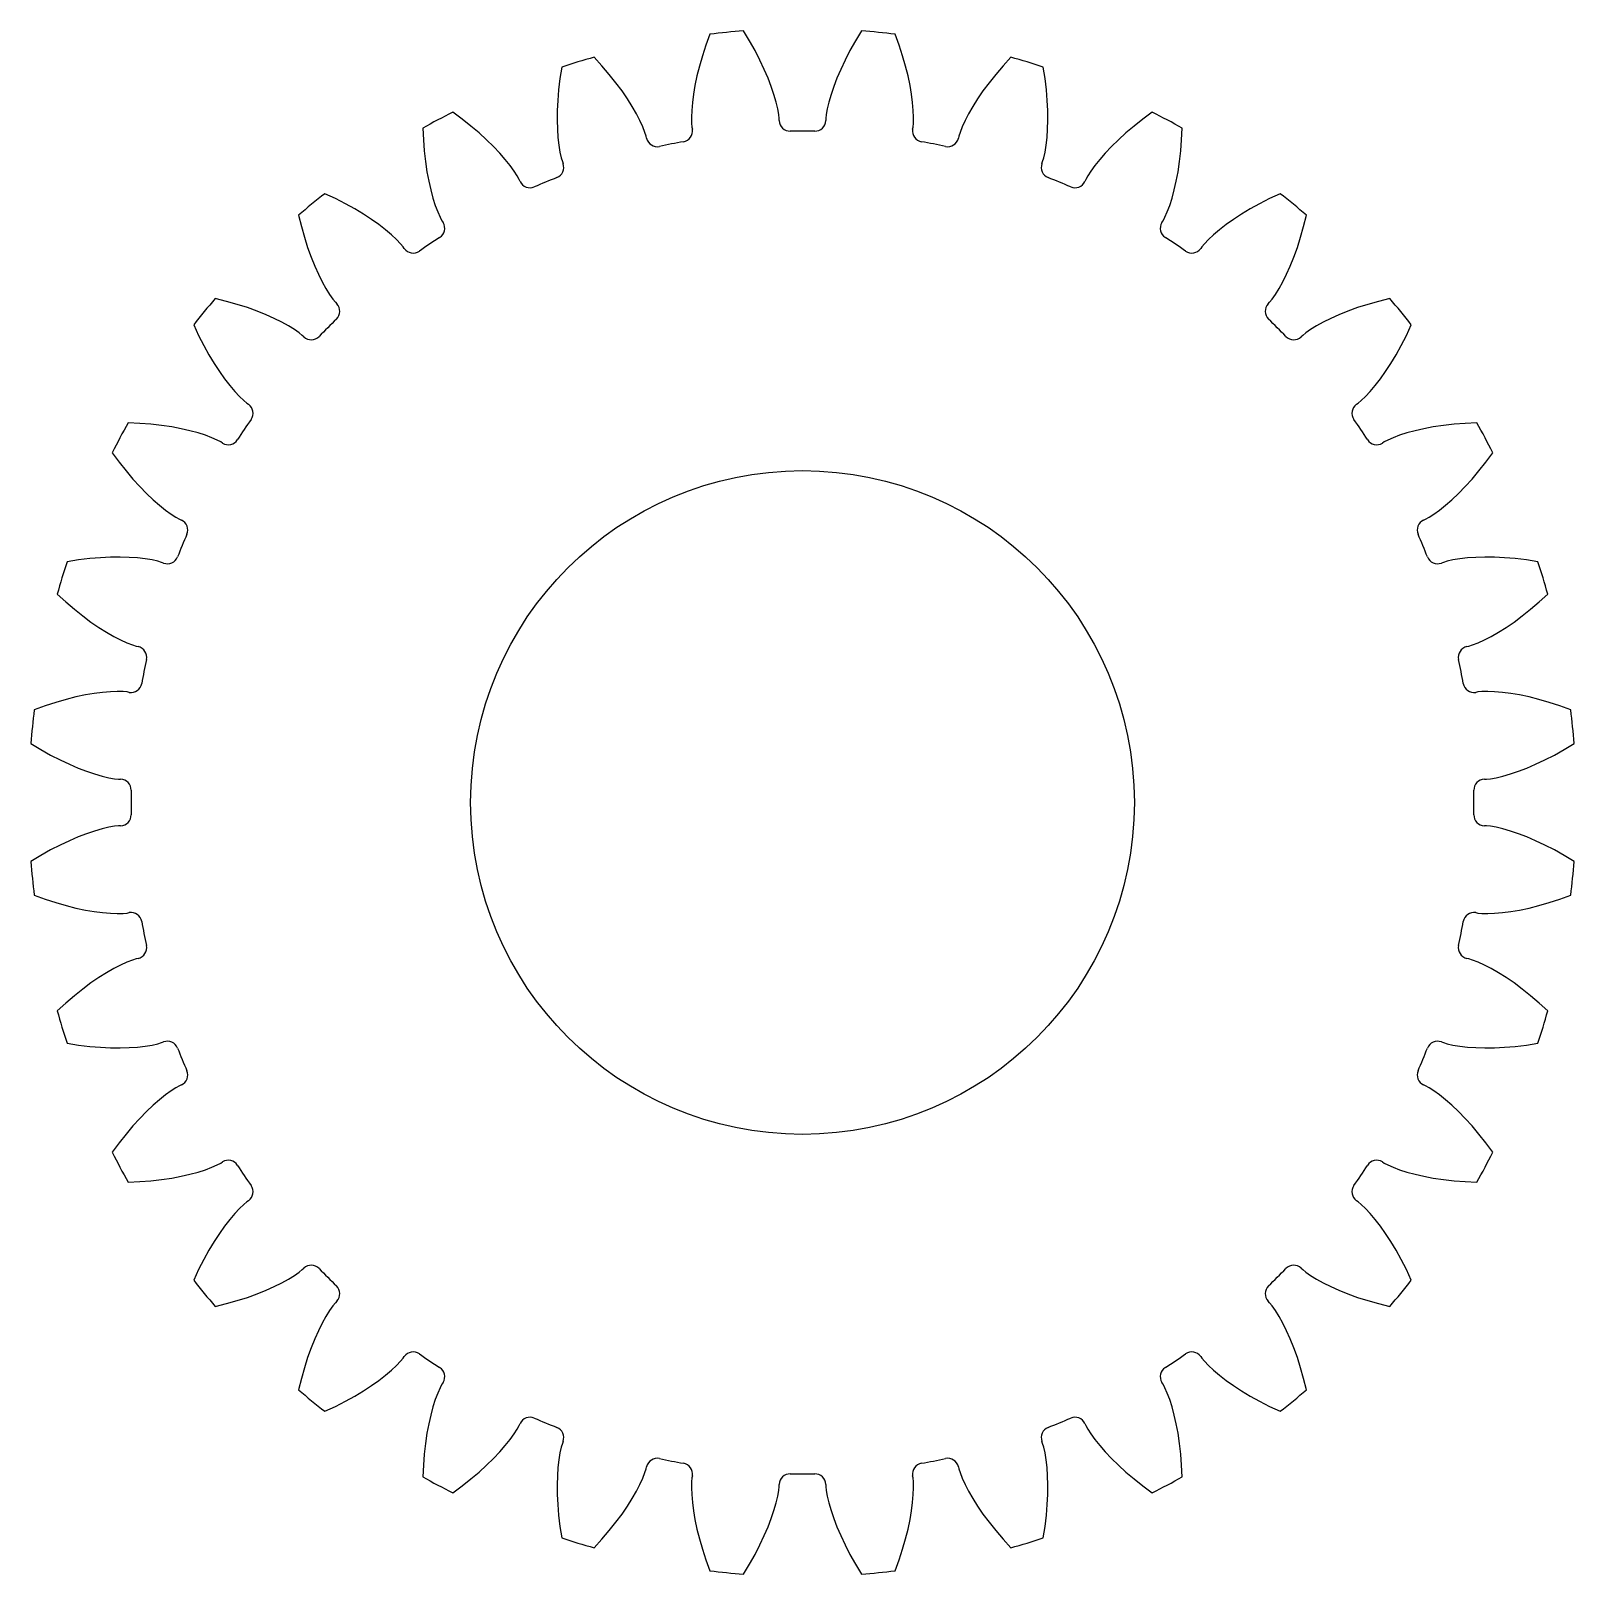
# Model space of a CAD drawing. Header units: millimetres. Extents: x -21.2 to 21.2, y -21.2 to 21.2.
import ezdxf

# ---------------------------------------------------------------- set-up
doc = ezdxf.new("R2010")
doc.units = ezdxf.units.MM

msp = doc.modelspace()

# ---------------------------------------------------------------- linework, layer by layer
at = {"layer": 'bore'}
msp.add_circle((0, 0), 9.113, dxfattribs=at)
at = {"layer": 'planet'}
for p, q in [((-1.453492, 20.913325), (-1.620219, 21.188143)), ((1.620219, 21.188143), (1.453492, 20.913325)), ((-2.654423, 20.795044), (-2.749798, 20.502438)), ((-2.544514, 21.097108), (-2.654423, 20.795044)), ((-1.302866, 20.644948), (-1.453492, 20.913325)), ((1.453492, 20.913325), (1.302866, 20.644948)), ((2.654423, 20.795044), (2.544514, 21.097108)), ((2.749798, 20.502438), (2.654423, 20.795044)), ((-5.505551, 20.227919), (-5.722689, 20.464929)), ((-2.749798, 20.502438), (-2.831056, 20.220156)), ((-1.168099, 20.383943), (-1.302866, 20.644948)), ((-1.048964, 20.13135), (-1.168099, 20.383943)), ((1.168099, 20.383943), (1.048964, 20.13135)), ((1.302866, 20.644948), (1.168099, 20.383943)), ((2.831056, 20.220156), (2.749798, 20.502438)), ((5.722689, 20.464929), (5.505551, 20.227919)), ((-6.611464, 20.195322), (-6.660331, 19.87762)), ((-5.305461, 19.994085), (-5.505551, 20.227919)), ((-5.122364, 19.764387), (-5.305461, 19.994085)), ((-2.898623, 19.949174), (-2.952938, 19.69063)), ((-2.831056, 20.220156), (-2.898623, 19.949174)), ((-0.945253, 19.88837), (-1.048964, 20.13135)), ((1.048964, 20.13135), (0.945253, 19.88837)), ((2.898623, 19.949174), (2.831056, 20.220156)), ((2.952938, 19.69063), (2.898623, 19.949174)), ((5.305461, 19.994085), (5.122364, 19.764387)), ((5.505551, 20.227919), (5.305461, 19.994085)), ((6.660331, 19.87762), (6.611464, 20.195322)), ((-6.696789, 19.57203), (-6.721415, 19.27932)), ((-6.660331, 19.87762), (-6.696789, 19.57203)), ((-4.95624, 19.539889), (-5.122364, 19.764387)), ((-4.807119, 19.321811), (-4.95624, 19.539889)), ((-2.952938, 19.69063), (-2.99446, 19.445908)), ((-0.856786, 19.65645), (-0.945253, 19.88837)), ((-0.783423, 19.43743), (-0.856786, 19.65645)), ((0.856786, 19.65645), (0.783423, 19.43743)), ((0.945253, 19.88837), (0.856786, 19.65645)), ((2.99446, 19.445908), (2.952938, 19.69063)), ((4.95624, 19.539889), (4.807119, 19.321811)), ((5.122364, 19.764387), (4.95624, 19.539889)), ((6.696789, 19.57203), (6.660331, 19.87762)), ((6.721415, 19.27932), (6.696789, 19.57203)), ((-6.721415, 19.27932), (-6.734818, 19.000363)), ((-4.675106, 19.111606), (-4.807119, 19.321811)), ((-4.560424, 18.911107), (-4.675106, 19.111606)), ((-3.023685, 19.216783), (-3.041177, 19.005705)), ((-2.99446, 19.445908), (-3.023685, 19.216783)), ((-0.725088, 19.23382), (-0.783423, 19.43743)), ((-0.68181, 19.049438), (-0.725088, 19.23382)), ((0.725088, 19.23382), (0.68181, 19.049438)), ((0.783423, 19.43743), (0.725088, 19.23382)), ((3.023685, 19.216783), (2.99446, 19.445908)), ((3.041177, 19.005705), (3.023685, 19.216783)), ((4.675106, 19.111606), (4.560424, 18.911107)), ((4.807119, 19.321811), (4.675106, 19.111606)), ((6.734818, 19.000363), (6.721415, 19.27932)), ((-9.346035, 18.765166), (-9.605239, 18.95526)), ((-9.104171, 18.57486), (-9.346035, 18.765166)), ((-6.734818, 19.000363), (-6.73765, 18.73619)), ((-6.73765, 18.73619), (-6.730631, 18.48807)), ((-4.463487, 18.72279), (-4.560424, 18.911107)), ((-4.38507, 18.550394), (-4.463487, 18.72279)), ((-3.041177, 19.005705), (-3.047652, 18.816423)), ((-3.047652, 18.816423), (-3.04423, 18.655862)), ((-3.04423, 18.655862), (-3.034393, 18.547273)), ((-0.653842, 18.891295), (-0.68181, 19.049438)), ((-0.642305, 18.782873), (-0.653842, 18.891295)), ((-0.640297, 18.724154), (-0.642305, 18.782873)), ((0.642305, 18.782873), (0.640297, 18.724154)), ((0.653842, 18.891295), (0.642305, 18.782873)), ((0.68181, 19.049438), (0.653842, 18.891295)), ((3.034393, 18.547273), (3.04423, 18.655862)), ((3.047652, 18.816423), (3.041177, 19.005705)), ((3.04423, 18.655862), (3.047652, 18.816423)), ((4.463487, 18.72279), (4.38507, 18.550394)), ((4.560424, 18.911107), (4.463487, 18.72279)), ((6.730631, 18.48807), (6.73765, 18.73619)), ((6.73765, 18.73619), (6.734818, 19.000363)), ((9.346035, 18.765166), (9.104171, 18.57486)), ((9.605239, 18.95526), (9.346035, 18.765166)), ((-10.424338, 18.517442), (-10.410286, 18.196311)), ((-8.87978, 18.385296), (-9.104171, 18.57486)), ((-8.67305, 18.197521), (-8.87978, 18.385296)), ((-6.730631, 18.48807), (-6.714594, 18.257647)), ((-6.714594, 18.257647), (-6.69057, 18.047211)), ((-4.326787, 18.400745), (-4.38507, 18.550394)), ((-4.29432, 18.296658), (-4.326787, 18.400745)), ((-4.280895, 18.239458), (-4.29432, 18.296658)), ((-3.034393, 18.547273), (-3.024907, 18.48929)), ((3.024907, 18.48929), (3.034393, 18.547273)), ((4.29432, 18.296658), (4.280895, 18.239458)), ((4.326787, 18.400745), (4.29432, 18.296658)), ((4.38507, 18.550394), (4.326787, 18.400745)), ((6.69057, 18.047211), (6.714594, 18.257647)), ((6.714594, 18.257647), (6.730631, 18.48807)), ((8.87978, 18.385296), (8.67305, 18.197521)), ((9.104171, 18.57486), (8.87978, 18.385296)), ((10.410286, 18.196311), (10.424338, 18.517442)), ((-10.410286, 18.196311), (-10.386426, 17.889481)), ((-10.386426, 17.889481), (-10.353474, 17.59759)), ((-8.48425, 18.012725), (-8.67305, 18.197521)), ((-8.313765, 17.832314), (-8.48425, 18.012725)), ((-8.162171, 17.658041), (-8.313765, 17.832314)), ((-6.69057, 18.047211), (-6.659994, 17.860303)), ((-6.659994, 17.860303), (-6.625314, 17.703495)), ((6.625314, 17.703495), (6.659994, 17.860303)), ((6.659994, 17.860303), (6.69057, 18.047211)), ((8.313765, 17.832314), (8.162171, 17.658041)), ((8.48425, 18.012725), (8.313765, 17.832314)), ((8.67305, 18.197521), (8.48425, 18.012725)), ((10.353474, 17.59759), (10.386426, 17.889481)), ((10.386426, 17.889481), (10.410286, 18.196311)), ((-10.353474, 17.59759), (-10.312197, 17.321379)), ((-8.030358, 17.492253), (-8.162171, 17.658041)), ((-7.919815, 17.338468), (-8.030358, 17.492253)), ((-6.625314, 17.703495), (-6.594482, 17.598912)), ((-6.594482, 17.598912), (-6.573866, 17.543893)), ((6.573866, 17.543893), (6.594482, 17.598912)), ((6.594482, 17.598912), (6.625314, 17.703495)), ((8.030358, 17.492253), (7.919815, 17.338468)), ((8.162171, 17.658041), (8.030358, 17.492253)), ((10.312197, 17.321379), (10.353474, 17.59759)), ((-10.312197, 17.321379), (-10.263437, 17.06173)), ((-10.263437, 17.06173), (-10.208147, 16.819746)), ((-7.833457, 17.203066), (-7.919815, 17.338468)), ((-7.781307, 17.107313), (-7.833457, 17.203066)), ((-7.756981, 17.053831), (-7.781307, 17.107313)), ((7.781307, 17.107313), (7.756981, 17.053831)), ((7.833457, 17.203066), (7.781307, 17.107313)), ((7.919815, 17.338468), (7.833457, 17.203066)), ((10.208147, 16.819746), (10.263437, 17.06173)), ((10.263437, 17.06173), (10.312197, 17.321379)), ((-12.827356, 16.581277), (-13.118665, 16.717151)), ((-12.553012, 16.441814), (-12.827356, 16.581277)), ((-10.208147, 16.819746), (-10.147465, 16.596879)), ((-10.147465, 16.596879), (-10.082849, 16.395174)), ((10.082849, 16.395174), (10.147465, 16.596879)), ((10.147465, 16.596879), (10.208147, 16.819746)), ((12.827356, 16.581277), (12.553012, 16.441814)), ((13.118665, 16.717151), (12.827356, 16.581277)), ((-13.836611, 16.127948), (-13.76018, 15.815728)), ((-12.295951, 16.299669), (-12.553012, 16.441814)), ((-12.05656, 16.155833), (-12.295951, 16.299669)), ((-11.835335, 16.011421), (-12.05656, 16.155833)), ((-10.082849, 16.395174), (-10.016396, 16.217822)), ((-10.016396, 16.217822), (-9.951791, 16.070792)), ((9.951791, 16.070792), (10.016396, 16.217822)), ((10.016396, 16.217822), (10.082849, 16.395174)), ((12.05656, 16.155833), (11.835335, 16.011421)), ((12.295951, 16.299669), (12.05656, 16.155833)), ((12.553012, 16.441814), (12.295951, 16.299669)), ((13.76018, 15.815728), (13.836611, 16.127948)), ((-13.76018, 15.815728), (-13.676918, 15.519448)), ((-11.63293, 15.867736), (-11.835335, 16.011421)), ((-11.45025, 15.726386), (-11.63293, 15.867736)), ((-11.288626, 15.589499), (-11.45025, 15.726386)), ((-9.951791, 16.070792), (-9.901148, 15.974234)), ((-9.901148, 15.974234), (-9.870195, 15.924295)), ((9.870195, 15.924295), (9.901148, 15.974234)), ((9.901148, 15.974234), (9.951791, 16.070792)), ((11.45025, 15.726386), (11.288626, 15.589499)), ((11.63293, 15.867736), (11.45025, 15.726386)), ((11.835335, 16.011421), (11.63293, 15.867736)), ((13.676918, 15.519448), (13.76018, 15.815728)), ((-13.676918, 15.519448), (-13.587654, 15.239595)), ((-11.150205, 15.460235), (-11.288626, 15.589499)), ((-11.039091, 15.344282), (-11.150205, 15.460235)), ((-10.969263, 15.260543), (-11.039091, 15.344282)), ((-10.93497, 15.212835), (-10.969263, 15.260543)), ((10.969263, 15.260543), (10.93497, 15.212835)), ((11.039091, 15.344282), (10.969263, 15.260543)), ((11.150205, 15.460235), (11.039091, 15.344282)), ((11.288626, 15.589499), (11.150205, 15.460235)), ((13.587654, 15.239595), (13.676918, 15.519448)), ((-13.587654, 15.239595), (-13.493285, 14.976743)), ((-13.493285, 14.976743), (-13.394806, 14.731596)), ((13.394806, 14.731596), (13.493285, 14.976743)), ((13.493285, 14.976743), (13.587654, 15.239595)), ((-13.394806, 14.731596), (-13.29337, 14.505049)), ((-13.29337, 14.505049), (-13.190375, 14.298302)), ((13.190375, 14.298302), (13.29337, 14.505049)), ((13.29337, 14.505049), (13.394806, 14.731596)), ((-13.190375, 14.298302), (-13.08765, 14.113079)), ((-13.08765, 14.113079), (-12.987874, 13.952099)), ((12.987874, 13.952099), (13.08765, 14.113079)), ((13.08765, 14.113079), (13.190375, 14.298302)), ((-15.815728, 13.76018), (-16.127948, 13.836611)), ((-15.519448, 13.676918), (-15.815728, 13.76018)), ((-15.239595, 13.587654), (-15.519448, 13.676918)), ((-14.976743, 13.493285), (-15.239595, 13.587654)), ((-12.987874, 13.952099), (-12.895826, 13.820498)), ((-12.895826, 13.820498), (-12.827319, 13.735675)), ((-12.827319, 13.735675), (-12.787217, 13.692734)), ((12.787217, 13.692734), (12.827319, 13.735675)), ((12.827319, 13.735675), (12.895826, 13.820498)), ((12.895826, 13.820498), (12.987874, 13.952099)), ((15.239595, 13.587654), (14.976743, 13.493285)), ((15.519448, 13.676918), (15.239595, 13.587654)), ((15.815728, 13.76018), (15.519448, 13.676918)), ((16.127948, 13.836611), (15.815728, 13.76018)), ((-14.731596, 13.394806), (-14.976743, 13.493285)), ((-14.505049, 13.29337), (-14.731596, 13.394806)), ((-14.298302, 13.190375), (-14.505049, 13.29337)), ((-14.113079, 13.08765), (-14.298302, 13.190375)), ((14.298302, 13.190375), (14.113079, 13.08765)), ((14.505049, 13.29337), (14.298302, 13.190375)), ((14.731596, 13.394806), (14.505049, 13.29337)), ((14.976743, 13.493285), (14.731596, 13.394806)), ((-16.717151, 13.118665), (-16.581277, 12.827356)), ((-16.581277, 12.827356), (-16.441814, 12.553012)), ((-13.952099, 12.987874), (-14.113079, 13.08765)), ((-13.820498, 12.895826), (-13.952099, 12.987874)), ((-13.735675, 12.827319), (-13.820498, 12.895826)), ((-13.692734, 12.787217), (-13.735675, 12.827319)), ((13.735675, 12.827319), (13.692734, 12.787217)), ((13.820498, 12.895826), (13.735675, 12.827319)), ((13.952099, 12.987874), (13.820498, 12.895826)), ((14.113079, 13.08765), (13.952099, 12.987874)), ((16.441814, 12.553012), (16.581277, 12.827356)), ((16.581277, 12.827356), (16.717151, 13.118665)), ((-16.441814, 12.553012), (-16.299669, 12.295951)), ((-16.299669, 12.295951), (-16.155833, 12.05656)), ((16.155833, 12.05656), (16.299669, 12.295951)), ((16.299669, 12.295951), (16.441814, 12.553012)), ((-16.155833, 12.05656), (-16.011421, 11.835335)), ((16.011421, 11.835335), (16.155833, 12.05656)), ((-16.011421, 11.835335), (-15.867736, 11.63293)), ((-15.867736, 11.63293), (-15.726386, 11.45025)), ((-15.726386, 11.45025), (-15.589499, 11.288626)), ((15.589499, 11.288626), (15.726386, 11.45025)), ((15.726386, 11.45025), (15.867736, 11.63293)), ((15.867736, 11.63293), (16.011421, 11.835335)), ((-15.589499, 11.288626), (-15.460235, 11.150205)), ((-15.460235, 11.150205), (-15.344282, 11.039091)), ((-15.344282, 11.039091), (-15.260543, 10.969263)), ((15.260543, 10.969263), (15.344282, 11.039091)), ((15.344282, 11.039091), (15.460235, 11.150205)), ((15.460235, 11.150205), (15.589499, 11.288626)), ((-15.260543, 10.969263), (-15.212835, 10.93497)), ((15.212835, 10.93497), (15.260543, 10.969263)), ((-18.196311, 10.410286), (-18.517442, 10.424338)), ((-17.889481, 10.386426), (-18.196311, 10.410286)), ((-17.59759, 10.353474), (-17.889481, 10.386426)), ((-17.321379, 10.312197), (-17.59759, 10.353474)), ((-17.06173, 10.263437), (-17.321379, 10.312197)), ((-16.819746, 10.208147), (-17.06173, 10.263437)), ((-16.596879, 10.147465), (-16.819746, 10.208147)), ((16.819746, 10.208147), (16.596879, 10.147465)), ((17.06173, 10.263437), (16.819746, 10.208147)), ((17.321379, 10.312197), (17.06173, 10.263437)), ((17.59759, 10.353474), (17.321379, 10.312197)), ((17.889481, 10.386426), (17.59759, 10.353474)), ((18.196311, 10.410286), (17.889481, 10.386426)), ((18.517442, 10.424338), (18.196311, 10.410286)), ((-16.395174, 10.082849), (-16.596879, 10.147465)), ((-16.217822, 10.016396), (-16.395174, 10.082849)), ((-16.070792, 9.951791), (-16.217822, 10.016396)), ((-15.974234, 9.901148), (-16.070792, 9.951791)), ((-15.924295, 9.870195), (-15.974234, 9.901148)), ((15.974234, 9.901148), (15.924295, 9.870195)), ((16.070792, 9.951791), (15.974234, 9.901148)), ((16.217822, 10.016396), (16.070792, 9.951791)), ((16.395174, 10.082849), (16.217822, 10.016396)), ((16.596879, 10.147465), (16.395174, 10.082849)), ((-18.95526, 9.605239), (-18.765166, 9.346035)), ((-18.765166, 9.346035), (-18.57486, 9.104171)), ((18.57486, 9.104171), (18.765166, 9.346035)), ((18.765166, 9.346035), (18.95526, 9.605239)), ((-18.57486, 9.104171), (-18.385296, 8.87978)), ((18.385296, 8.87978), (18.57486, 9.104171)), ((-18.385296, 8.87978), (-18.197521, 8.67305)), ((-18.197521, 8.67305), (-18.012725, 8.48425)), ((-18.012725, 8.48425), (-17.832314, 8.313765)), ((17.832314, 8.313765), (18.012725, 8.48425)), ((18.012725, 8.48425), (18.197521, 8.67305)), ((18.197521, 8.67305), (18.385296, 8.87978)), ((-17.832314, 8.313765), (-17.658041, 8.162171)), ((-17.658041, 8.162171), (-17.492253, 8.030358)), ((17.492253, 8.030358), (17.658041, 8.162171)), ((17.658041, 8.162171), (17.832314, 8.313765)), ((-17.492253, 8.030358), (-17.338468, 7.919815)), ((-17.338468, 7.919815), (-17.203066, 7.833457)), ((-17.203066, 7.833457), (-17.107313, 7.781307)), ((-17.107313, 7.781307), (-17.053831, 7.756981)), ((17.053831, 7.756981), (17.107313, 7.781307)), ((17.107313, 7.781307), (17.203066, 7.833457)), ((17.203066, 7.833457), (17.338468, 7.919815)), ((17.338468, 7.919815), (17.492253, 8.030358)), ((-19.87762, 6.660331), (-20.195322, 6.611464)), ((-19.57203, 6.696789), (-19.87762, 6.660331)), ((-19.27932, 6.721415), (-19.57203, 6.696789)), ((-19.000363, 6.734818), (-19.27932, 6.721415)), ((-18.73619, 6.73765), (-19.000363, 6.734818)), ((-18.48807, 6.730631), (-18.73619, 6.73765)), ((-18.257647, 6.714594), (-18.48807, 6.730631)), ((-18.047211, 6.69057), (-18.257647, 6.714594)), ((-17.860303, 6.659994), (-18.047211, 6.69057)), ((-17.703495, 6.625314), (-17.860303, 6.659994)), ((-17.598912, 6.594482), (-17.703495, 6.625314)), ((-17.543893, 6.573866), (-17.598912, 6.594482)), ((17.598912, 6.594482), (17.543893, 6.573866)), ((17.703495, 6.625314), (17.598912, 6.594482)), ((17.860303, 6.659994), (17.703495, 6.625314)), ((18.047211, 6.69057), (17.860303, 6.659994)), ((18.257647, 6.714594), (18.047211, 6.69057)), ((18.48807, 6.730631), (18.257647, 6.714594)), ((18.73619, 6.73765), (18.48807, 6.730631)), ((19.000363, 6.734818), (18.73619, 6.73765)), ((19.27932, 6.721415), (19.000363, 6.734818)), ((19.57203, 6.696789), (19.27932, 6.721415)), ((19.87762, 6.660331), (19.57203, 6.696789)), ((20.195322, 6.611464), (19.87762, 6.660331)), ((-20.464929, 5.722689), (-20.227919, 5.505551)), ((20.227919, 5.505551), (20.464929, 5.722689)), ((-20.227919, 5.505551), (-19.994085, 5.305461)), ((-19.994085, 5.305461), (-19.764387, 5.122364)), ((-19.764387, 5.122364), (-19.539889, 4.95624)), ((19.539889, 4.95624), (19.764387, 5.122364)), ((19.764387, 5.122364), (19.994085, 5.305461)), ((19.994085, 5.305461), (20.227919, 5.505551)), ((-19.539889, 4.95624), (-19.321811, 4.807119)), ((-19.321811, 4.807119), (-19.111606, 4.675106)), ((-19.111606, 4.675106), (-18.911107, 4.560424)), ((18.911107, 4.560424), (19.111606, 4.675106)), ((19.111606, 4.675106), (19.321811, 4.807119)), ((19.321811, 4.807119), (19.539889, 4.95624)), ((-18.911107, 4.560424), (-18.72279, 4.463487)), ((-18.72279, 4.463487), (-18.550394, 4.38507)), ((-18.550394, 4.38507), (-18.400745, 4.326787)), ((-18.400745, 4.326787), (-18.296658, 4.29432)), ((-18.296658, 4.29432), (-18.239458, 4.280895)), ((18.239458, 4.280895), (18.296658, 4.29432)), ((18.296658, 4.29432), (18.400745, 4.326787)), ((18.400745, 4.326787), (18.550394, 4.38507)), ((18.550394, 4.38507), (18.72279, 4.463487)), ((18.72279, 4.463487), (18.911107, 4.560424)), ((-19.445908, 2.99446), (-19.69063, 2.952938)), ((-19.216783, 3.023685), (-19.445908, 2.99446)), ((-19.005705, 3.041177), (-19.216783, 3.023685)), ((-18.816423, 3.047652), (-19.005705, 3.041177)), ((-18.655862, 3.04423), (-18.816423, 3.047652)), ((-18.547273, 3.034393), (-18.655862, 3.04423)), ((-18.48929, 3.024907), (-18.547273, 3.034393)), ((18.547273, 3.034393), (18.48929, 3.024907)), ((18.655862, 3.04423), (18.547273, 3.034393)), ((18.816423, 3.047652), (18.655862, 3.04423)), ((19.005705, 3.041177), (18.816423, 3.047652)), ((19.216783, 3.023685), (19.005705, 3.041177)), ((19.445908, 2.99446), (19.216783, 3.023685)), ((19.69063, 2.952938), (19.445908, 2.99446)), ((-20.795044, 2.654423), (-21.097108, 2.544514)), ((-20.502438, 2.749798), (-20.795044, 2.654423)), ((-20.220156, 2.831056), (-20.502438, 2.749798)), ((-19.949174, 2.898623), (-20.220156, 2.831056)), ((-19.69063, 2.952938), (-19.949174, 2.898623)), ((19.949174, 2.898623), (19.69063, 2.952938)), ((20.220156, 2.831056), (19.949174, 2.898623)), ((20.502438, 2.749798), (20.220156, 2.831056)), ((20.795044, 2.654423), (20.502438, 2.749798)), ((21.097108, 2.544514), (20.795044, 2.654423)), ((-21.188143, 1.620219), (-20.913325, 1.453492)), ((-20.913325, 1.453492), (-20.644948, 1.302866)), ((-20.644948, 1.302866), (-20.383943, 1.168099)), ((20.383943, 1.168099), (20.644948, 1.302866)), ((20.644948, 1.302866), (20.913325, 1.453492)), ((20.913325, 1.453492), (21.188143, 1.620219)), ((-20.383943, 1.168099), (-20.13135, 1.048964)), ((-20.13135, 1.048964), (-19.88837, 0.945253)), ((-19.88837, 0.945253), (-19.65645, 0.856786)), ((-19.65645, 0.856786), (-19.43743, 0.783423)), ((19.43743, 0.783423), (19.65645, 0.856786)), ((19.65645, 0.856786), (19.88837, 0.945253)), ((19.88837, 0.945253), (20.13135, 1.048964)), ((20.13135, 1.048964), (20.383943, 1.168099)), ((-19.43743, 0.783423), (-19.23382, 0.725088)), ((-19.23382, 0.725088), (-19.049438, 0.68181)), ((-19.049438, 0.68181), (-18.891295, 0.653842)), ((-18.891295, 0.653842), (-18.782873, 0.642305)), ((-18.782873, 0.642305), (-18.724154, 0.640297)), ((18.724154, 0.640297), (18.782873, 0.642305)), ((18.782873, 0.642305), (18.891295, 0.653842)), ((18.891295, 0.653842), (19.049438, 0.68181)), ((19.049438, 0.68181), (19.23382, 0.725088)), ((19.23382, 0.725088), (19.43743, 0.783423)), ((-19.43743, -0.783423), (-19.65645, -0.856786)), ((-19.23382, -0.725088), (-19.43743, -0.783423)), ((-19.049438, -0.68181), (-19.23382, -0.725088)), ((-18.891295, -0.653842), (-19.049438, -0.68181)), ((-18.782873, -0.642305), (-18.891295, -0.653842)), ((-18.724154, -0.640297), (-18.782873, -0.642305)), ((18.782873, -0.642305), (18.724154, -0.640297)), ((18.891295, -0.653842), (18.782873, -0.642305)), ((19.049438, -0.68181), (18.891295, -0.653842)), ((19.23382, -0.725088), (19.049438, -0.68181)), ((19.43743, -0.783423), (19.23382, -0.725088)), ((19.65645, -0.856786), (19.43743, -0.783423)), ((-20.383943, -1.168099), (-20.644948, -1.302866)), ((-20.13135, -1.048964), (-20.383943, -1.168099)), ((-19.88837, -0.945253), (-20.13135, -1.048964)), ((-19.65645, -0.856786), (-19.88837, -0.945253)), ((19.88837, -0.945253), (19.65645, -0.856786)), ((20.13135, -1.048964), (19.88837, -0.945253)), ((20.383943, -1.168099), (20.13135, -1.048964)), ((20.644948, -1.302866), (20.383943, -1.168099)), ((-20.913325, -1.453492), (-21.188143, -1.620219)), ((-20.644948, -1.302866), (-20.913325, -1.453492)), ((20.913325, -1.453492), (20.644948, -1.302866)), ((21.188143, -1.620219), (20.913325, -1.453492)), ((-21.097108, -2.544514), (-20.795044, -2.654423)), ((-20.795044, -2.654423), (-20.502438, -2.749798)), ((-20.502438, -2.749798), (-20.220156, -2.831056)), ((-20.220156, -2.831056), (-19.949174, -2.898623)), ((-19.949174, -2.898623), (-19.69063, -2.952938)), ((-19.69063, -2.952938), (-19.445908, -2.99446)), ((19.445908, -2.99446), (19.69063, -2.952938)), ((19.69063, -2.952938), (19.949174, -2.898623)), ((19.949174, -2.898623), (20.220156, -2.831056)), ((20.220156, -2.831056), (20.502438, -2.749798)), ((20.502438, -2.749798), (20.795044, -2.654423)), ((20.795044, -2.654423), (21.097108, -2.544514)), ((-19.445908, -2.99446), (-19.216783, -3.023685)), ((-19.216783, -3.023685), (-19.005705, -3.041177)), ((-19.005705, -3.041177), (-18.816423, -3.047652)), ((-18.816423, -3.047652), (-18.655862, -3.04423)), ((-18.655862, -3.04423), (-18.547273, -3.034393)), ((-18.547273, -3.034393), (-18.48929, -3.024907)), ((18.48929, -3.024907), (18.547273, -3.034393)), ((18.547273, -3.034393), (18.655862, -3.04423)), ((18.655862, -3.04423), (18.816423, -3.047652)), ((18.816423, -3.047652), (19.005705, -3.041177)), ((19.005705, -3.041177), (19.216783, -3.023685)), ((19.216783, -3.023685), (19.445908, -2.99446)), ((-18.911107, -4.560424), (-19.111606, -4.675106)), ((-18.72279, -4.463487), (-18.911107, -4.560424)), ((-18.550394, -4.38507), (-18.72279, -4.463487)), ((-18.400745, -4.326787), (-18.550394, -4.38507)), ((-18.296658, -4.29432), (-18.400745, -4.326787)), ((-18.239458, -4.280895), (-18.296658, -4.29432)), ((18.296658, -4.29432), (18.239458, -4.280895)), ((18.400745, -4.326787), (18.296658, -4.29432)), ((18.550394, -4.38507), (18.400745, -4.326787)), ((18.72279, -4.463487), (18.550394, -4.38507)), ((18.911107, -4.560424), (18.72279, -4.463487)), ((19.111606, -4.675106), (18.911107, -4.560424)), ((-19.539889, -4.95624), (-19.764387, -5.122364)), ((-19.321811, -4.807119), (-19.539889, -4.95624)), ((-19.111606, -4.675106), (-19.321811, -4.807119)), ((19.321811, -4.807119), (19.111606, -4.675106)), ((19.539889, -4.95624), (19.321811, -4.807119)), ((19.764387, -5.122364), (19.539889, -4.95624)), ((-20.227919, -5.505551), (-20.464929, -5.722689)), ((-19.994085, -5.305461), (-20.227919, -5.505551)), ((-19.764387, -5.122364), (-19.994085, -5.305461)), ((19.994085, -5.305461), (19.764387, -5.122364)), ((20.227919, -5.505551), (19.994085, -5.305461)), ((20.464929, -5.722689), (20.227919, -5.505551)), ((-20.195322, -6.611464), (-19.87762, -6.660331)), ((-19.87762, -6.660331), (-19.57203, -6.696789)), ((-19.57203, -6.696789), (-19.27932, -6.721415)), ((-19.27932, -6.721415), (-19.000363, -6.734818)), ((-19.000363, -6.734818), (-18.73619, -6.73765)), ((-18.73619, -6.73765), (-18.48807, -6.730631)), ((-18.48807, -6.730631), (-18.257647, -6.714594)), ((-18.257647, -6.714594), (-18.047211, -6.69057)), ((-18.047211, -6.69057), (-17.860303, -6.659994)), ((-17.860303, -6.659994), (-17.703495, -6.625314)), ((-17.703495, -6.625314), (-17.598912, -6.594482)), ((-17.598912, -6.594482), (-17.543893, -6.573866)), ((17.543893, -6.573866), (17.598912, -6.594482)), ((17.598912, -6.594482), (17.703495, -6.625314)), ((17.703495, -6.625314), (17.860303, -6.659994)), ((17.860303, -6.659994), (18.047211, -6.69057)), ((18.047211, -6.69057), (18.257647, -6.714594)), ((18.257647, -6.714594), (18.48807, -6.730631)), ((18.48807, -6.730631), (18.73619, -6.73765)), ((18.73619, -6.73765), (19.000363, -6.734818)), ((19.000363, -6.734818), (19.27932, -6.721415)), ((19.27932, -6.721415), (19.57203, -6.696789)), ((19.57203, -6.696789), (19.87762, -6.660331)), ((19.87762, -6.660331), (20.195322, -6.611464)), ((-17.492253, -8.030358), (-17.658041, -8.162171)), ((-17.338468, -7.919815), (-17.492253, -8.030358)), ((-17.203066, -7.833457), (-17.338468, -7.919815)), ((-17.107313, -7.781307), (-17.203066, -7.833457)), ((-17.053831, -7.756981), (-17.107313, -7.781307)), ((17.107313, -7.781307), (17.053831, -7.756981)), ((17.203066, -7.833457), (17.107313, -7.781307)), ((17.338468, -7.919815), (17.203066, -7.833457)), ((17.492253, -8.030358), (17.338468, -7.919815)), ((17.658041, -8.162171), (17.492253, -8.030358)), ((-17.832314, -8.313765), (-18.012725, -8.48425)), ((-17.658041, -8.162171), (-17.832314, -8.313765)), ((17.832314, -8.313765), (17.658041, -8.162171)), ((18.012725, -8.48425), (17.832314, -8.313765)), ((-18.385296, -8.87978), (-18.57486, -9.104171)), ((-18.197521, -8.67305), (-18.385296, -8.87978)), ((-18.012725, -8.48425), (-18.197521, -8.67305)), ((18.197521, -8.67305), (18.012725, -8.48425)), ((18.385296, -8.87978), (18.197521, -8.67305)), ((18.57486, -9.104171), (18.385296, -8.87978)), ((-18.57486, -9.104171), (-18.765166, -9.346035)), ((18.765166, -9.346035), (18.57486, -9.104171)), ((-18.765166, -9.346035), (-18.95526, -9.605239)), ((18.95526, -9.605239), (18.765166, -9.346035)), ((-16.819746, -10.208147), (-16.596879, -10.147465)), ((-16.596879, -10.147465), (-16.395174, -10.082849)), ((-16.395174, -10.082849), (-16.217822, -10.016396)), ((-16.217822, -10.016396), (-16.070792, -9.951791)), ((-16.070792, -9.951791), (-15.974234, -9.901148)), ((-15.974234, -9.901148), (-15.924295, -9.870195)), ((15.924295, -9.870195), (15.974234, -9.901148)), ((15.974234, -9.901148), (16.070792, -9.951791)), ((16.070792, -9.951791), (16.217822, -10.016396)), ((16.217822, -10.016396), (16.395174, -10.082849)), ((16.395174, -10.082849), (16.596879, -10.147465)), ((16.596879, -10.147465), (16.819746, -10.208147)), ((-18.517442, -10.424338), (-18.196311, -10.410286)), ((-18.196311, -10.410286), (-17.889481, -10.386426)), ((-17.889481, -10.386426), (-17.59759, -10.353474)), ((-17.59759, -10.353474), (-17.321379, -10.312197)), ((-17.321379, -10.312197), (-17.06173, -10.263437)), ((-17.06173, -10.263437), (-16.819746, -10.208147)), ((16.819746, -10.208147), (17.06173, -10.263437)), ((17.06173, -10.263437), (17.321379, -10.312197)), ((17.321379, -10.312197), (17.59759, -10.353474)), ((17.59759, -10.353474), (17.889481, -10.386426)), ((17.889481, -10.386426), (18.196311, -10.410286)), ((18.196311, -10.410286), (18.517442, -10.424338)), ((-15.260543, -10.969263), (-15.344282, -11.039091)), ((-15.212835, -10.93497), (-15.260543, -10.969263)), ((15.260543, -10.969263), (15.212835, -10.93497)), ((15.344282, -11.039091), (15.260543, -10.969263)), ((-15.589499, -11.288626), (-15.726386, -11.45025)), ((-15.460235, -11.150205), (-15.589499, -11.288626)), ((-15.344282, -11.039091), (-15.460235, -11.150205)), ((15.460235, -11.150205), (15.344282, -11.039091)), ((15.589499, -11.288626), (15.460235, -11.150205)), ((15.726386, -11.45025), (15.589499, -11.288626)), ((-16.011421, -11.835335), (-16.155833, -12.05656)), ((-15.867736, -11.63293), (-16.011421, -11.835335)), ((-15.726386, -11.45025), (-15.867736, -11.63293)), ((15.867736, -11.63293), (15.726386, -11.45025)), ((16.011421, -11.835335), (15.867736, -11.63293)), ((16.155833, -12.05656), (16.011421, -11.835335)), ((-16.155833, -12.05656), (-16.299669, -12.295951)), ((16.299669, -12.295951), (16.155833, -12.05656)), ((-16.441814, -12.553012), (-16.581277, -12.827356)), ((-16.299669, -12.295951), (-16.441814, -12.553012)), ((16.441814, -12.553012), (16.299669, -12.295951)), ((16.581277, -12.827356), (16.441814, -12.553012)), ((-16.581277, -12.827356), (-16.717151, -13.118665)), ((-14.298302, -13.190375), (-14.113079, -13.08765)), ((-14.113079, -13.08765), (-13.952099, -12.987874)), ((-13.952099, -12.987874), (-13.820498, -12.895826)), ((-13.820498, -12.895826), (-13.735675, -12.827319)), ((-13.735675, -12.827319), (-13.692734, -12.787217)), ((13.692734, -12.787217), (13.735675, -12.827319)), ((13.735675, -12.827319), (13.820498, -12.895826)), ((13.820498, -12.895826), (13.952099, -12.987874)), ((13.952099, -12.987874), (14.113079, -13.08765)), ((14.113079, -13.08765), (14.298302, -13.190375)), ((16.717151, -13.118665), (16.581277, -12.827356)), ((-15.239595, -13.587654), (-14.976743, -13.493285)), ((-14.976743, -13.493285), (-14.731596, -13.394806)), ((-14.731596, -13.394806), (-14.505049, -13.29337)), ((-14.505049, -13.29337), (-14.298302, -13.190375)), ((14.298302, -13.190375), (14.505049, -13.29337)), ((14.505049, -13.29337), (14.731596, -13.394806)), ((14.731596, -13.394806), (14.976743, -13.493285)), ((14.976743, -13.493285), (15.239595, -13.587654)), ((-16.127948, -13.836611), (-15.815728, -13.76018)), ((-15.815728, -13.76018), (-15.519448, -13.676918)), ((-15.519448, -13.676918), (-15.239595, -13.587654)), ((-12.987874, -13.952099), (-13.08765, -14.113079)), ((-12.895826, -13.820498), (-12.987874, -13.952099)), ((-12.827319, -13.735675), (-12.895826, -13.820498)), ((-12.787217, -13.692734), (-12.827319, -13.735675)), ((12.827319, -13.735675), (12.787217, -13.692734)), ((12.895826, -13.820498), (12.827319, -13.735675)), ((12.987874, -13.952099), (12.895826, -13.820498)), ((13.08765, -14.113079), (12.987874, -13.952099)), ((15.239595, -13.587654), (15.519448, -13.676918)), ((15.519448, -13.676918), (15.815728, -13.76018)), ((15.815728, -13.76018), (16.127948, -13.836611)), ((-13.190375, -14.298302), (-13.29337, -14.505049)), ((-13.08765, -14.113079), (-13.190375, -14.298302)), ((13.190375, -14.298302), (13.08765, -14.113079)), ((13.29337, -14.505049), (13.190375, -14.298302)), ((-13.394806, -14.731596), (-13.493285, -14.976743)), ((-13.29337, -14.505049), (-13.394806, -14.731596)), ((13.394806, -14.731596), (13.29337, -14.505049)), ((13.493285, -14.976743), (13.394806, -14.731596)), ((-13.587654, -15.239595), (-13.676918, -15.519448)), ((-13.493285, -14.976743), (-13.587654, -15.239595)), ((-10.969263, -15.260543), (-10.93497, -15.212835)), ((10.93497, -15.212835), (10.969263, -15.260543)), ((13.587654, -15.239595), (13.493285, -14.976743)), ((13.676918, -15.519448), (13.587654, -15.239595)), ((-13.676918, -15.519448), (-13.76018, -15.815728)), ((-11.45025, -15.726386), (-11.288626, -15.589499)), ((-11.288626, -15.589499), (-11.150205, -15.460235)), ((-11.150205, -15.460235), (-11.039091, -15.344282)), ((-11.039091, -15.344282), (-10.969263, -15.260543)), ((10.969263, -15.260543), (11.039091, -15.344282)), ((11.039091, -15.344282), (11.150205, -15.460235)), ((11.150205, -15.460235), (11.288626, -15.589499)), ((11.288626, -15.589499), (11.45025, -15.726386)), ((13.76018, -15.815728), (13.676918, -15.519448)), ((-13.76018, -15.815728), (-13.836611, -16.127948)), ((-12.05656, -16.155833), (-11.835335, -16.011421)), ((-11.835335, -16.011421), (-11.63293, -15.867736)), ((-11.63293, -15.867736), (-11.45025, -15.726386)), ((-9.951791, -16.070792), (-10.016396, -16.217822)), ((-9.901148, -15.974234), (-9.951791, -16.070792)), ((-9.870195, -15.924295), (-9.901148, -15.974234)), ((9.901148, -15.974234), (9.870195, -15.924295)), ((9.951791, -16.070792), (9.901148, -15.974234)), ((10.016396, -16.217822), (9.951791, -16.070792)), ((11.45025, -15.726386), (11.63293, -15.867736)), ((11.63293, -15.867736), (11.835335, -16.011421)), ((11.835335, -16.011421), (12.05656, -16.155833)), ((13.836611, -16.127948), (13.76018, -15.815728)), ((-12.827356, -16.581277), (-12.553012, -16.441814)), ((-12.553012, -16.441814), (-12.295951, -16.299669)), ((-12.295951, -16.299669), (-12.05656, -16.155833)), ((-10.082849, -16.395174), (-10.147465, -16.596879)), ((-10.016396, -16.217822), (-10.082849, -16.395174)), ((10.082849, -16.395174), (10.016396, -16.217822)), ((10.147465, -16.596879), (10.082849, -16.395174)), ((12.05656, -16.155833), (12.295951, -16.299669)), ((12.295951, -16.299669), (12.553012, -16.441814)), ((12.553012, -16.441814), (12.827356, -16.581277)), ((-13.118665, -16.717151), (-12.827356, -16.581277)), ((-10.208147, -16.819746), (-10.263437, -17.06173)), ((-10.147465, -16.596879), (-10.208147, -16.819746)), ((10.208147, -16.819746), (10.147465, -16.596879)), ((10.263437, -17.06173), (10.208147, -16.819746)), ((12.827356, -16.581277), (13.118665, -16.717151)), ((-10.312197, -17.321379), (-10.353474, -17.59759)), ((-10.263437, -17.06173), (-10.312197, -17.321379)), ((-8.030358, -17.492253), (-7.919815, -17.338468)), ((-7.919815, -17.338468), (-7.833457, -17.203066)), ((-7.833457, -17.203066), (-7.781307, -17.107313)), ((-7.781307, -17.107313), (-7.756981, -17.053831)), ((7.756981, -17.053831), (7.781307, -17.107313)), ((7.781307, -17.107313), (7.833457, -17.203066)), ((7.833457, -17.203066), (7.919815, -17.338468)), ((7.919815, -17.338468), (8.030358, -17.492253)), ((10.312197, -17.321379), (10.263437, -17.06173)), ((10.353474, -17.59759), (10.312197, -17.321379)), ((-10.353474, -17.59759), (-10.386426, -17.889481)), ((-8.313765, -17.832314), (-8.162171, -17.658041)), ((-8.162171, -17.658041), (-8.030358, -17.492253)), ((-6.625314, -17.703495), (-6.659994, -17.860303)), ((-6.594482, -17.598912), (-6.625314, -17.703495)), ((-6.573866, -17.543893), (-6.594482, -17.598912)), ((6.594482, -17.598912), (6.573866, -17.543893)), ((6.625314, -17.703495), (6.594482, -17.598912)), ((6.659994, -17.860303), (6.625314, -17.703495)), ((8.030358, -17.492253), (8.162171, -17.658041)), ((8.162171, -17.658041), (8.313765, -17.832314)), ((10.386426, -17.889481), (10.353474, -17.59759)), ((-10.410286, -18.196311), (-10.424338, -18.517442)), ((-10.386426, -17.889481), (-10.410286, -18.196311)), ((-8.87978, -18.385296), (-8.67305, -18.197521)), ((-8.67305, -18.197521), (-8.48425, -18.012725)), ((-8.48425, -18.012725), (-8.313765, -17.832314)), ((-6.69057, -18.047211), (-6.714594, -18.257647)), ((-6.659994, -17.860303), (-6.69057, -18.047211)), ((6.69057, -18.047211), (6.659994, -17.860303)), ((6.714594, -18.257647), (6.69057, -18.047211)), ((8.313765, -17.832314), (8.48425, -18.012725)), ((8.48425, -18.012725), (8.67305, -18.197521)), ((8.67305, -18.197521), (8.87978, -18.385296)), ((10.410286, -18.196311), (10.386426, -17.889481)), ((10.424338, -18.517442), (10.410286, -18.196311)), ((-9.346035, -18.765166), (-9.104171, -18.57486)), ((-9.104171, -18.57486), (-8.87978, -18.385296)), ((-6.730631, -18.48807), (-6.73765, -18.73619)), ((-6.714594, -18.257647), (-6.730631, -18.48807)), ((-4.463487, -18.72279), (-4.38507, -18.550394)), ((-4.38507, -18.550394), (-4.326787, -18.400745)), ((-4.326787, -18.400745), (-4.29432, -18.296658)), ((-4.29432, -18.296658), (-4.280895, -18.239458)), ((-3.034393, -18.547273), (-3.04423, -18.655862)), ((-3.024907, -18.48929), (-3.034393, -18.547273)), ((3.034393, -18.547273), (3.024907, -18.48929)), ((3.04423, -18.655862), (3.034393, -18.547273)), ((4.280895, -18.239458), (4.29432, -18.296658)), ((4.29432, -18.296658), (4.326787, -18.400745)), ((4.326787, -18.400745), (4.38507, -18.550394)), ((4.38507, -18.550394), (4.463487, -18.72279)), ((6.730631, -18.48807), (6.714594, -18.257647)), ((6.73765, -18.73619), (6.730631, -18.48807)), ((8.87978, -18.385296), (9.104171, -18.57486)), ((9.104171, -18.57486), (9.346035, -18.765166)), ((-9.605239, -18.95526), (-9.346035, -18.765166)), ((-6.73765, -18.73619), (-6.734818, -19.000363)), ((-6.734818, -19.000363), (-6.721415, -19.27932)), ((-4.675106, -19.111606), (-4.560424, -18.911107)), ((-4.560424, -18.911107), (-4.463487, -18.72279)), ((-3.04423, -18.655862), (-3.047652, -18.816423)), ((-3.047652, -18.816423), (-3.041177, -19.005705)), ((-3.041177, -19.005705), (-3.023685, -19.216783)), ((-0.725088, -19.23382), (-0.68181, -19.049438)), ((-0.68181, -19.049438), (-0.653842, -18.891295)), ((-0.653842, -18.891295), (-0.642305, -18.782873)), ((-0.642305, -18.782873), (-0.640297, -18.724154)), ((0.640297, -18.724154), (0.642305, -18.782873)), ((0.642305, -18.782873), (0.653842, -18.891295)), ((0.653842, -18.891295), (0.68181, -19.049438)), ((0.68181, -19.049438), (0.725088, -19.23382)), ((3.023685, -19.216783), (3.041177, -19.005705)), ((3.041177, -19.005705), (3.047652, -18.816423)), ((3.047652, -18.816423), (3.04423, -18.655862)), ((4.463487, -18.72279), (4.560424, -18.911107)), ((4.560424, -18.911107), (4.675106, -19.111606)), ((6.721415, -19.27932), (6.734818, -19.000363)), ((6.734818, -19.000363), (6.73765, -18.73619)), ((9.346035, -18.765166), (9.605239, -18.95526)), ((-6.721415, -19.27932), (-6.696789, -19.57203)), ((-4.95624, -19.539889), (-4.807119, -19.321811)), ((-4.807119, -19.321811), (-4.675106, -19.111606)), ((-3.023685, -19.216783), (-2.99446, -19.445908)), ((-2.99446, -19.445908), (-2.952938, -19.69063)), ((-0.856786, -19.65645), (-0.783423, -19.43743)), ((-0.783423, -19.43743), (-0.725088, -19.23382)), ((0.725088, -19.23382), (0.783423, -19.43743)), ((0.783423, -19.43743), (0.856786, -19.65645)), ((2.952938, -19.69063), (2.99446, -19.445908)), ((2.99446, -19.445908), (3.023685, -19.216783)), ((4.675106, -19.111606), (4.807119, -19.321811)), ((4.807119, -19.321811), (4.95624, -19.539889)), ((6.696789, -19.57203), (6.721415, -19.27932)), ((-6.696789, -19.57203), (-6.660331, -19.87762)), ((-6.660331, -19.87762), (-6.611464, -20.195322)), ((-5.305461, -19.994085), (-5.122364, -19.764387)), ((-5.122364, -19.764387), (-4.95624, -19.539889)), ((-2.952938, -19.69063), (-2.898623, -19.949174)), ((-1.048964, -20.13135), (-0.945253, -19.88837)), ((-0.945253, -19.88837), (-0.856786, -19.65645)), ((0.856786, -19.65645), (0.945253, -19.88837)), ((0.945253, -19.88837), (1.048964, -20.13135)), ((2.898623, -19.949174), (2.952938, -19.69063)), ((4.95624, -19.539889), (5.122364, -19.764387)), ((5.122364, -19.764387), (5.305461, -19.994085)), ((6.611464, -20.195322), (6.660331, -19.87762)), ((6.660331, -19.87762), (6.696789, -19.57203)), ((-5.722689, -20.464929), (-5.505551, -20.227919)), ((-5.505551, -20.227919), (-5.305461, -19.994085)), ((-2.898623, -19.949174), (-2.831056, -20.220156)), ((-2.831056, -20.220156), (-2.749798, -20.502438)), ((-1.168099, -20.383943), (-1.048964, -20.13135)), ((1.048964, -20.13135), (1.168099, -20.383943)), ((2.749798, -20.502438), (2.831056, -20.220156)), ((2.831056, -20.220156), (2.898623, -19.949174)), ((5.305461, -19.994085), (5.505551, -20.227919)), ((5.505551, -20.227919), (5.722689, -20.464929)), ((-2.749798, -20.502438), (-2.654423, -20.795044)), ((-1.453492, -20.913325), (-1.302866, -20.644948)), ((-1.302866, -20.644948), (-1.168099, -20.383943)), ((1.168099, -20.383943), (1.302866, -20.644948)), ((1.302866, -20.644948), (1.453492, -20.913325)), ((2.654423, -20.795044), (2.749798, -20.502438)), ((-2.654423, -20.795044), (-2.544514, -21.097108)), ((-1.620219, -21.188143), (-1.453492, -20.913325)), ((1.453492, -20.913325), (1.620219, -21.188143)), ((2.544514, -21.097108), (2.654423, -20.795044))]:
    msp.add_line(p, q, dxfattribs=at)
for centre, radius, start, end in [((0, 0), 21.25, 94.372796, 96.877204), ((0, 0), 21.25, 83.122796, 85.627204), ((0, 0), 21.25, 105.622796, 108.127204), ((0, 0), 21.25, 71.872796, 74.377204), ((0, 0), 21.25, 116.872796, 119.377204), ((-0.340472, 18.734406), 0.3, 181.958542, 271.041158), ((0.340472, 18.734406), 0.3, 268.958842, 358.041458), ((0, 0), 21.25, 60.622796, 63.127204), ((-3.988832, 18.308007), 0.3, 193.208542, 282.291158), ((-3.320971, 18.440853), 0.3, 280.208842, 9.291458), ((0, 0), 18.4375, 88.958842, 91.041158), ((3.320971, 18.440853), 0.3, 170.708542, 259.791158), ((3.988832, 18.308007), 0.3, 257.708842, 346.791458), ((0, 0), 18.4375, 100.208842, 102.291158), ((0, 0), 18.4375, 77.708842, 79.791158), ((-6.854791, 17.438628), 0.3, 291.458842, 20.541458), ((6.854791, 17.438628), 0.3, 159.458542, 248.541158), ((-7.483902, 17.178042), 0.3, 204.458542, 293.541158), ((0, 0), 18.4375, 111.458842, 113.541158), ((0, 0), 18.4375, 66.458842, 68.541158), ((7.483902, 17.178042), 0.3, 246.458842, 335.541458), ((0, 0), 21.25, 128.122796, 130.627204), ((0, 0), 21.25, 49.372796, 51.877204), ((-10.125186, 15.766246), 0.3, 302.708842, 31.791458), ((10.125186, 15.766246), 0.3, 148.208542, 237.291158), ((0, 0), 18.4375, 122.708842, 124.791158), ((0, 0), 18.4375, 55.208842, 57.291158), ((-10.691371, 15.387933), 0.3, 215.708542, 304.791158), ((10.691371, 15.387933), 0.3, 235.208842, 324.291458), ((0, 0), 21.25, 139.372796, 141.877204), ((-13.006475, 13.487976), 0.3, 313.958842, 43.041458), ((13.006475, 13.487976), 0.3, 136.958542, 226.041158), ((0, 0), 21.25, 38.122796, 40.627204), ((0, 0), 18.4375, 133.958842, 136.041158), ((0, 0), 18.4375, 43.958842, 46.041158), ((-13.487976, 13.006475), 0.3, 226.958542, 316.041158), ((13.487976, 13.006475), 0.3, 223.958842, 313.041458), ((-15.387933, 10.691371), 0.3, 325.208842, 54.291458), ((15.387933, 10.691371), 0.3, 125.708542, 214.791158), ((0, 0), 21.25, 150.622796, 153.127204), ((0, 0), 18.4375, 145.208842, 147.291158), ((0, 0), 18.4375, 32.708842, 34.791158), ((0, 0), 21.25, 26.872796, 29.377204), ((-15.766246, 10.125186), 0.3, 238.208542, 327.291158), ((15.766246, 10.125186), 0.3, 212.708842, 301.791458), ((-17.178042, 7.483902), 0.3, 336.458842, 65.541458), ((17.178042, 7.483902), 0.3, 114.458542, 203.541158), ((0, 0), 18.4375, 156.458842, 158.541158), ((0, 0), 18.4375, 21.458842, 23.541158), ((0, 0), 21.25, 161.872796, 164.377204), ((-17.438628, 6.854791), 0.3, 249.458542, 338.541158), ((17.438628, 6.854791), 0.3, 201.458842, 290.541458), ((0, 0), 21.25, 15.622796, 18.127204), ((-18.308007, 3.988832), 0.3, 347.708842, 76.791458), ((18.308007, 3.988832), 0.3, 103.208542, 192.291158), ((0, 0), 18.4375, 167.708842, 169.791158), ((0, 0), 18.4375, 10.208842, 12.291158), ((-18.440853, 3.320971), 0.3, 260.708542, 349.791158), ((18.440853, 3.320971), 0.3, 190.208842, 279.291458), ((0, 0), 21.25, 173.122796, 175.627204), ((0, 0), 21.25, 4.372796, 6.877204), ((-18.734406, 0.340472), 0.3, 358.958842, 88.041458), ((18.734406, 0.340472), 0.3, 91.958542, 181.041158), ((0, 0), 18.4375, 178.958842, 181.041158), ((0, 0), 18.4375, 358.958842, 1.041158), ((-18.734406, -0.340472), 0.3, 271.958542, 1.041158), ((18.734406, -0.340472), 0.3, 178.958842, 268.041458), ((0, 0), 21.25, 184.372796, 186.877204), ((0, 0), 21.25, 353.122796, 355.627204), ((-18.440853, -3.320971), 0.3, 10.208842, 99.291458), ((0, 0), 18.4375, 190.208842, 192.291158), ((0, 0), 18.4375, 347.708842, 349.791158), ((18.440853, -3.320971), 0.3, 80.708542, 169.791158), ((-18.308007, -3.988832), 0.3, 283.208542, 12.291158), ((18.308007, -3.988832), 0.3, 167.708842, 256.791458), ((0, 0), 21.25, 195.622796, 198.127204), ((0, 0), 21.25, 341.872796, 344.377204), ((-17.438628, -6.854791), 0.3, 21.458842, 110.541458), ((0, 0), 18.4375, 201.458842, 203.541158), ((0, 0), 18.4375, 336.458842, 338.541158), ((17.438628, -6.854791), 0.3, 69.458542, 158.541158), ((-17.178042, -7.483902), 0.3, 294.458542, 23.541158), ((17.178042, -7.483902), 0.3, 156.458842, 245.541458), ((0, 0), 21.25, 206.872796, 209.377204), ((0, 0), 21.25, 330.622796, 333.127204), ((-15.766246, -10.125186), 0.3, 32.708842, 121.791458), ((0, 0), 18.4375, 212.708842, 214.791158), ((0, 0), 18.4375, 325.208842, 327.291158), ((15.766246, -10.125186), 0.3, 58.208542, 147.291158), ((-15.387933, -10.691371), 0.3, 305.708542, 34.791158), ((15.387933, -10.691371), 0.3, 145.208842, 234.291458), ((-13.487976, -13.006475), 0.3, 43.958842, 133.041458), ((13.487976, -13.006475), 0.3, 46.958542, 136.041158), ((0, 0), 21.25, 218.122796, 220.627204), ((0, 0), 18.4375, 223.958842, 226.041158), ((0, 0), 18.4375, 313.958842, 316.041158), ((0, 0), 21.25, 319.372796, 321.877204), ((-13.006475, -13.487976), 0.3, 316.958542, 46.041158), ((13.006475, -13.487976), 0.3, 133.958842, 223.041458), ((-10.691371, -15.387933), 0.3, 55.208842, 144.291458), ((0, 0), 18.4375, 235.208842, 237.291158), ((0, 0), 18.4375, 302.708842, 304.791158), ((10.691371, -15.387933), 0.3, 35.708542, 124.791158), ((-10.125186, -15.766246), 0.3, 328.208542, 57.291158), ((10.125186, -15.766246), 0.3, 122.708842, 211.791458), ((0, 0), 21.25, 229.372796, 231.877204), ((0, 0), 21.25, 308.122796, 310.627204), ((-7.483902, -17.178042), 0.3, 66.458842, 155.541458), ((0, 0), 18.4375, 246.458842, 248.541158), ((0, 0), 18.4375, 291.458842, 293.541158), ((7.483902, -17.178042), 0.3, 24.458542, 113.541158), ((-6.854791, -17.438628), 0.3, 339.458542, 68.541158), ((6.854791, -17.438628), 0.3, 111.458842, 200.541458), ((-3.988832, -18.308007), 0.3, 77.708842, 166.791458), ((0, 0), 18.4375, 257.708842, 259.791158), ((-3.320971, -18.440853), 0.3, 350.708542, 79.791158), ((3.320971, -18.440853), 0.3, 100.208842, 189.291458), ((0, 0), 18.4375, 280.208842, 282.291158), ((3.988832, -18.308007), 0.3, 13.208542, 102.291158), ((0, 0), 21.25, 240.622796, 243.127204), ((-0.340472, -18.734406), 0.3, 88.958842, 178.041458), ((0, 0), 18.4375, 268.958842, 271.041158), ((0.340472, -18.734406), 0.3, 1.958542, 91.041158), ((0, 0), 21.25, 296.872796, 299.377204), ((0, 0), 21.25, 251.872796, 254.377204), ((0, 0), 21.25, 285.622796, 288.127204), ((0, 0), 21.25, 263.122796, 265.627204), ((0, 0), 21.25, 274.372796, 276.877204)]:
    msp.add_arc(centre, radius, start, end, dxfattribs=at)

doc.saveas('drawing.dxf')
